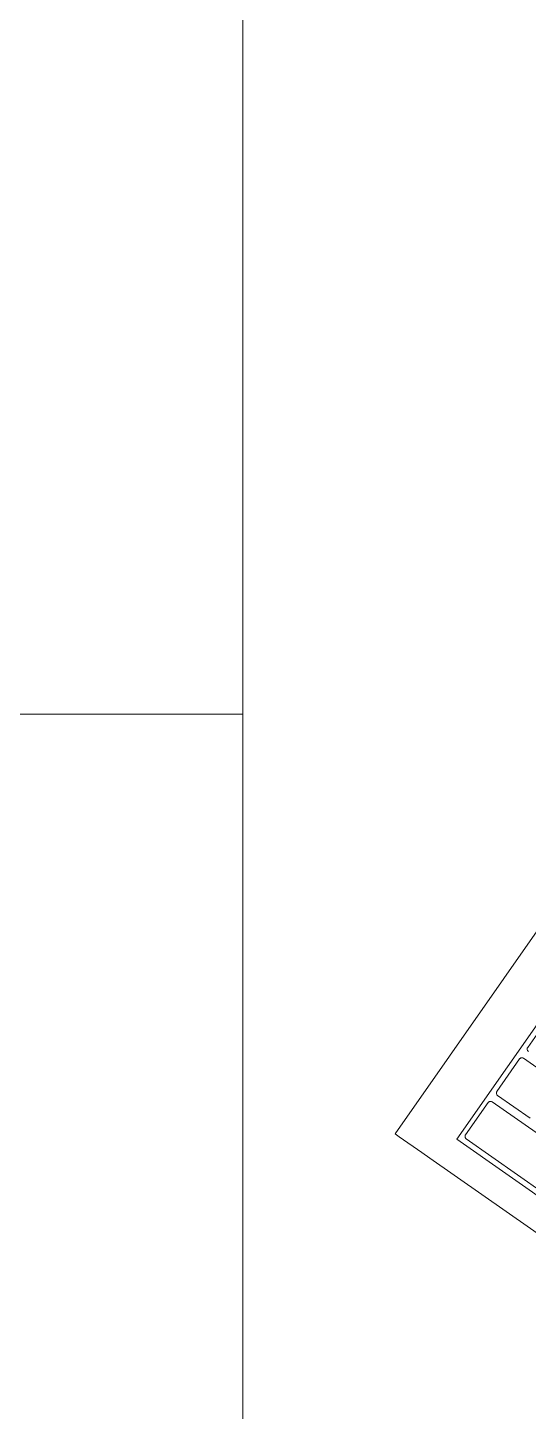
# Model space of a CAD drawing. Header units: inches. Extents: x 1 to 4637, y -664 to 702.
# Drawn here: x 1085.58 to 1092.57, y 569.43 to 588.71 of the extents above; entities that cross this region are included whole.
import ezdxf

# ---------------------------------------------------------------- set-up
doc = ezdxf.new("R2010")
doc.units = ezdxf.units.IN
doc.header["$MEASUREMENT"] = 0
doc.layers.add('I-FURN', color=30, linetype='Continuous', lineweight=9)

# ---------------------------------------------------------------- blocks, each defined once
blk = doc.blocks.new('Desk - Group 1 - No Side Chairs-V25-New Construction - Tel_Data_Elec Plan')
at = {"layer": 'I-FURN'}
for p, q in [((20, 36), (20, 0)), ((20, 0), (9.648, 0)), ((9.648, 0), (72, 0)), ((13.887, -2.498), (14.109, -2.181)), ((14.109, -2.181), (14.15, -2.123)), ((28.985, -12.511), (14.15, -2.123)), ((13.811, -2.607), (13.887, -2.498)), ((10.677, -7.082), (13.811, -2.607)), ((11.93, -6.048), (14.075, -2.984)), ((14.075, -2.984), (16.558, -4.723)), ((13.327, -4.19), (14.079, -3.116)), ((14.134, -3.107), (14.585, -3.423)), ((14.595, -3.478), (13.843, -4.552)), ((14.369, -4.007), (14.685, -3.554)), ((14.74, -3.545), (15.192, -3.861)), ((15.201, -3.916), (14.885, -4.368)), ((15.353, -3.974), (16.417, -4.719))]:
    blk.add_line(p, q, dxfattribs=at)
for points in [[(14.079, -3.116), (14.081, -3.113), (14.087, -3.107), (14.098, -3.101), (14.11, -3.099), (14.123, -3.101), (14.13, -3.104), (14.134, -3.107)], [(14.685, -3.554), (14.688, -3.551), (14.693, -3.545), (14.704, -3.539), (14.717, -3.537), (14.729, -3.539), (14.737, -3.542), (14.74, -3.545)], [(15.298, -3.984), (15.3, -3.98), (15.306, -3.974), (15.317, -3.968), (15.329, -3.966), (15.342, -3.968), (15.349, -3.971), (15.353, -3.974)]]:
    blk.add_open_spline(points, degree=3, dxfattribs=at)
for points in [[(14.585, -3.423), (14.588, -3.425), (14.594, -3.431), (14.601, -3.444), (14.603, -3.461), (14.598, -3.473), (14.595, -3.478)], [(15.192, -3.861), (15.195, -3.863), (15.201, -3.869), (15.208, -3.882), (15.209, -3.899), (15.205, -3.911), (15.201, -3.916)]]:
    blk.add_open_spline(points, degree=3, knots=[0, 0, 0, 0, 0.2, 0.4, 0.7, 1, 1, 1, 1], dxfattribs=at)

msp = doc.modelspace()

# ---------------------------------------------------------------- block references
at = {"layer": 'I-FURN', "rotation": 89.99999999999946}
msp.add_blockref('Desk - Group 1 - No Side Chairs-V25-New Construction - Tel_Data_Elec Plan', (1088.586, 559.146), dxfattribs=at)

doc.saveas('drawing.dxf')
